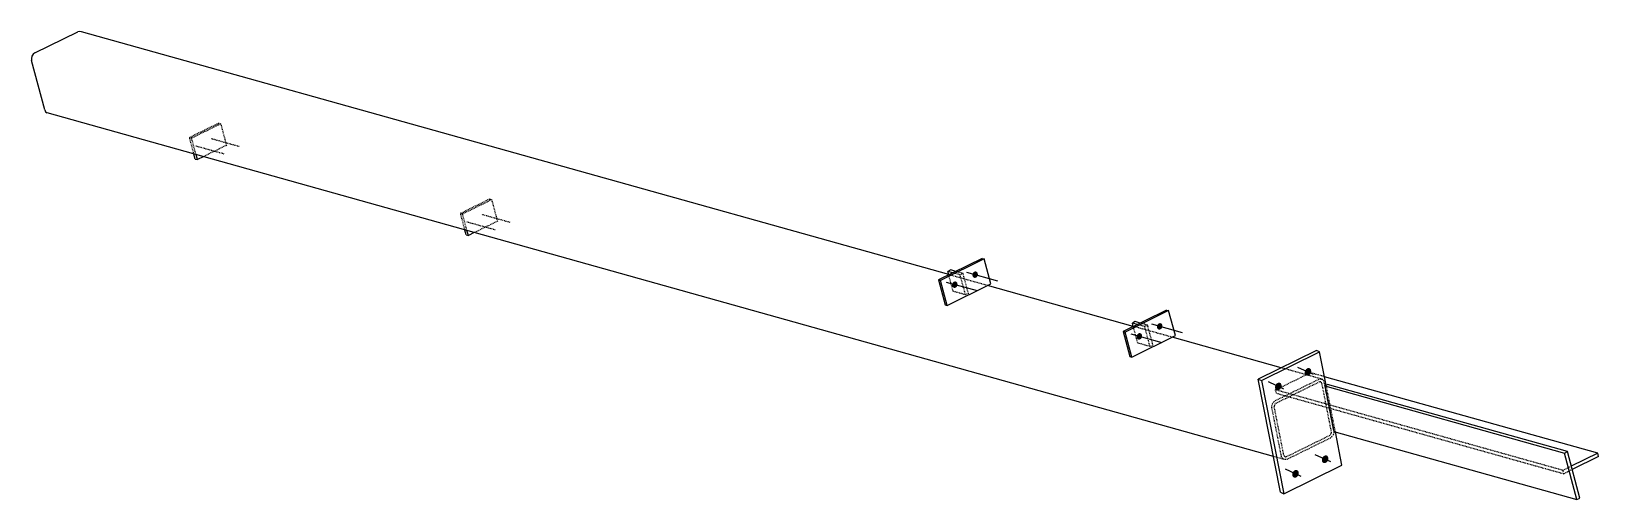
# Model space of a CAD drawing. Header units: millimetres. Extents: x 5285 to 65274, y 8 to 1303.
# Drawn here: x 61001 to 65274, y 26 to 1303 of the extents above; entities that cross this region are included whole.
import ezdxf

# ---------------------------------------------------------------- set-up
doc = ezdxf.new("R2010")
doc.units = ezdxf.units.MM
doc.linetypes.add('DXK_LINE_DOT2', pattern=[3.9198, 1.9599, -1.9599])
doc.layers.add('STÅL', color=7, linetype='Continuous')

msp = doc.modelspace()

# ---------------------------------------------------------------- hatches: boundary and pattern name
at = {"layer": 'STÅL', "linetype": 'Continuous'}
for points in [[(63566.9, 641.5), (63567.5, 643.3), (63568.5, 644.9), (63569.6, 646.2), (63571, 647.3), (63572.5, 648), (63574, 648.4), (63575.6, 648.4), (63577.1, 648), (63578.4, 647.2), (63579.5, 646.1), (63580.4, 644.7), (63581, 643), (63581.3, 641.3), (63581.3, 639.4), (63581, 637.6), (63580.3, 635.8), (63579.4, 634.2), (63578.2, 632.9), (63576.8, 631.8), (63575.3, 631.1), (63573.8, 630.7), (63572.2, 630.7), (63570.8, 631.1), (63569.4, 631.9), (63568.3, 633), (63567.4, 634.4), (63566.8, 636.1), (63566.5, 637.8), (63566.5, 639.7)], [(63511.4, 614.3), (63512.1, 616), (63513, 617.6), (63514.2, 619), (63515.5, 620.1), (63517, 620.8), (63518.6, 621.1), (63520.1, 621.1), (63521.6, 620.7), (63522.9, 619.9), (63524.1, 618.8), (63525, 617.4), (63525.6, 615.8), (63525.9, 614), (63525.9, 612.2), (63525.5, 610.3), (63524.9, 608.6), (63523.9, 607), (63522.7, 605.6), (63521.4, 604.5), (63519.9, 603.8), (63518.3, 603.4), (63516.8, 603.5), (63515.3, 603.9), (63514, 604.7), (63512.8, 605.8), (63511.9, 607.2), (63511.3, 608.8), (63511, 610.6), (63511.1, 612.4)], [(64014.5, 473.4), (64015.2, 475.2), (64016.1, 476.8), (64017.3, 478.1), (64018.6, 479.2), (64020.1, 479.9), (64021.7, 480.3), (64023.2, 480.3), (64024.7, 479.8), (64026, 479.1), (64027.2, 477.9), (64028.1, 476.5), (64028.7, 474.9), (64029, 473.1), (64029, 471.3), (64028.6, 469.5), (64028, 467.7), (64027, 466.1), (64025.8, 464.7), (64024.5, 463.7), (64023, 462.9), (64021.4, 462.6), (64019.9, 462.6), (64018.4, 463), (64017.1, 463.8), (64015.9, 464.9), (64015, 466.3), (64014.4, 467.9), (64014.1, 469.7), (64014.2, 471.6)], [(64070, 500.7), (64070.6, 502.4), (64071.6, 504), (64072.7, 505.4), (64074.1, 506.4), (64075.6, 507.2), (64077.1, 507.5), (64078.7, 507.5), (64080.2, 507.1), (64081.5, 506.3), (64082.6, 505.2), (64083.5, 503.8), (64084.2, 502.2), (64084.4, 500.4), (64084.4, 498.6), (64084.1, 496.7), (64083.4, 494.9), (64082.5, 493.4), (64081.3, 492), (64079.9, 490.9), (64078.4, 490.2), (64076.9, 489.8), (64075.3, 489.9), (64073.9, 490.3), (64072.5, 491), (64071.4, 492.2), (64070.5, 493.6), (64069.9, 495.2), (64069.6, 497), (64069.6, 498.8)], [(64473.6, 378), (64474.7, 380.1), (64476.1, 381.8), (64477.7, 383.3), (64479.5, 384.3), (64481.3, 385), (64483.2, 385.2), (64485, 384.9), (64486.6, 384.2), (64487.9, 383), (64489, 381.5), (64489.7, 379.7), (64490.1, 377.6), (64490.1, 375.4), (64489.7, 373.2), (64488.9, 371.1), (64487.8, 369.1), (64486.4, 367.3), (64484.8, 365.8), (64483, 364.8), (64481.1, 364.1), (64479.3, 364), (64477.5, 364.2), (64475.9, 365), (64474.5, 366.1), (64473.4, 367.6), (64472.7, 369.5), (64472.3, 371.5), (64472.4, 373.7), (64472.8, 375.9)], [(64392.7, 338.3), (64393.9, 340.3), (64395.3, 342.1), (64396.9, 343.6), (64398.7, 344.6), (64400.5, 345.3), (64402.4, 345.4), (64404.1, 345.2), (64405.7, 344.4), (64407.1, 343.3), (64408.2, 341.8), (64408.9, 340), (64409.3, 337.9), (64409.3, 335.7), (64408.9, 333.5), (64408.1, 331.4), (64407, 329.4), (64405.6, 327.6), (64403.9, 326.1), (64402.2, 325.1), (64400.3, 324.4), (64398.5, 324.2), (64396.7, 324.5), (64395.1, 325.3), (64393.7, 326.4), (64392.6, 327.9), (64391.9, 329.7), (64391.5, 331.8), (64391.6, 334), (64392, 336.2)], [(64520.3, 140), (64521.4, 142), (64522.8, 143.7), (64524.5, 145.2), (64526.2, 146.2), (64528.1, 146.9), (64530, 147.1), (64531.7, 146.8), (64533.3, 146.1), (64534.7, 144.9), (64535.8, 143.4), (64536.5, 141.6), (64536.9, 139.5), (64536.9, 137.4), (64536.4, 135.1), (64535.7, 133), (64534.5, 131), (64533.1, 129.2), (64531.5, 127.8), (64529.7, 126.7), (64527.9, 126.1), (64526, 125.9), (64524.3, 126.1), (64522.7, 126.9), (64521.3, 128), (64520.2, 129.5), (64519.5, 131.4), (64519.1, 133.4), (64519.1, 135.6), (64519.5, 137.8)], [(64439.5, 100.2), (64440.6, 102.3), (64442, 104), (64443.7, 105.5), (64445.4, 106.5), (64447.3, 107.2), (64449.1, 107.4), (64450.9, 107.1), (64452.5, 106.4), (64453.9, 105.2), (64455, 103.7), (64455.7, 101.9), (64456.1, 99.8), (64456, 97.6), (64455.6, 95.4), (64454.9, 93.3), (64453.7, 91.3), (64452.3, 89.5), (64450.7, 88), (64448.9, 87), (64447.1, 86.3), (64445.2, 86.2), (64443.5, 86.4), (64441.8, 87.2), (64440.5, 88.3), (64439.4, 89.8), (64438.7, 91.7), (64438.3, 93.7), (64438.3, 95.9), (64438.7, 98.1)]]:
    msp.add_hatch(color=96, dxfattribs=at).paths.add_polyline_path(points)

# ---------------------------------------------------------------- linework, layer by layer
at = {"layer": 'STÅL', "color": 2, "linetype": 'Continuous'}
for p, q in [((61010.3, 1243.8), (61127.5, 1301.4)), ((61132.7, 1302.7), (61127.5, 1301.4)), ((61137.6, 1301.6), (61132.7, 1302.7)), ((63501.8, 639.6), (61137.6, 1301.6)), ((61005.7, 1240.3), (61002.5, 1235.1)), ((61010.3, 1243.8), (61005.7, 1240.3)), ((61002.5, 1235.1), (61001, 1229.1)), ((61001, 1229.1), (61001.5, 1223)), ((61037.5, 1088.7), (61001.5, 1223)), ((61037.5, 1088.7), (61039.9, 1083.6)), ((61039.9, 1083.6), (61044, 1080.3)), ((64387.3, 144.1), (61044, 1080.3)), ((61448, 954.7), (61444.3, 968.2)), ((61448, 954.7), (61453.6, 953.1)), ((61453.6, 953.1), (61449.9, 966.6)), ((61469.7, 961.1), (61453.6, 953.1)), ((62186.7, 747.8), (62183, 761.3)), ((62186.7, 747.8), (62192.3, 746.3)), ((62192.3, 746.3), (62188.6, 759.8)), ((62208.4, 754.2), (62192.3, 746.3)), ((63592.7, 683.9), (63473.9, 625.5)), ((63592.7, 683.9), (63598.3, 682.4)), ((63598.3, 682.4), (63479.5, 624)), ((63507.3, 652.5), (63499.4, 648.6)), ((63501.9, 639.3), (63499.4, 648.6)), ((63513, 644.8), (63499.4, 648.6)), ((63520.9, 648.6), (63507.3, 652.5)), ((63616.6, 614.3), (63598.3, 682.4)), ((63479.5, 624), (63473.9, 625.5)), ((63473.9, 625.5), (63492.1, 557.4)), ((63497.7, 555.9), (63479.5, 624)), ((63497.7, 555.9), (63616.6, 614.3)), ((64004.9, 498.7), (63607.7, 609.9)), ((63492.1, 557.4), (63497.7, 555.9)), ((64095.8, 543.1), (63977, 484.7)), ((64101.4, 541.5), (63982.6, 483.1)), ((64095.8, 543.1), (64101.4, 541.5)), ((64119.7, 473.4), (64101.4, 541.5)), ((63982.6, 483.1), (63977, 484.7)), ((63977, 484.7), (63995.2, 416.6)), ((64000.8, 415), (63982.6, 483.1)), ((64000.8, 415), (64119.7, 473.4)), ((64010.4, 511.6), (64002.5, 507.7)), ((64005, 498.4), (64002.5, 507.7)), ((64016.1, 503.9), (64002.5, 507.7)), ((64024, 507.8), (64010.4, 511.6)), ((64408.4, 385.8), (64110.8, 469.1)), ((64504.3, 432.9), (64345.9, 355)), ((64354.7, 351), (64513.1, 428.9)), ((64513.1, 428.9), (64504.3, 432.9)), ((64530.9, 338.4), (64513.1, 428.9)), ((63995.2, 416.6), (64000.8, 415)), ((64345.9, 355), (64354.7, 351)), ((64406.5, 46.4), (64345.9, 355)), ((64354.7, 351), (64415.3, 42.4)), ((65271.3, 152.9), (64526.4, 361.5)), ((64526.9, 336.5), (64534.9, 340.4)), ((64526.9, 336.5), (64551.4, 212.1)), ((64526.9, 336.5), (65180.4, 153.5)), ((65188.4, 157.4), (64534.9, 340.4)), ((64551.4, 212.1), (65214.5, 26.4)), ((64573.7, 120.3), (64556, 210.8)), ((65180.4, 153.5), (65188.4, 157.4)), ((65214.5, 26.4), (65180.4, 153.5)), ((65222.4, 30.3), (65188.4, 157.4)), ((65271.3, 152.9), (65199.1, 117.4)), ((65273.7, 143.8), (65201.5, 108.4)), ((65273.7, 143.8), (65271.3, 152.9)), ((64415.3, 42.4), (64573.7, 120.3)), ((64406.5, 46.4), (64415.3, 42.4)), ((65214.5, 26.4), (65222.4, 30.3))]:
    msp.add_line(p, q, dxfattribs=at)
at = {"layer": 'STÅL', "color": 7, "linetype": 'DXK_LINE_DOT2'}
for p, q in [((61432.1, 1013.7), (61511.4, 1052.6)), ((61437.7, 1012.1), (61517, 1051)), ((61511.4, 1052.6), (61517, 1051)), ((61517, 1051), (61532.8, 992)), ((61444.3, 968.2), (61432.1, 1013.7)), ((61432.1, 1013.7), (61437.7, 1012.1)), ((61449.9, 966.6), (61437.7, 1012.1)), ((61532.8, 992), (61469.7, 961.1)), ((62170.9, 806.8), (62250.1, 845.8)), ((62176.4, 805.3), (62255.7, 844.2)), ((62250.1, 845.8), (62255.7, 844.2)), ((62255.7, 844.2), (62271.5, 785.2)), ((62183, 761.3), (62170.9, 806.8)), ((62170.9, 806.8), (62176.4, 805.3)), ((62188.6, 759.8), (62176.4, 805.3)), ((62271.5, 785.2), (62208.4, 754.2)), ((63533, 639.2), (63513, 644.8)), ((63540.9, 643.1), (63520.9, 648.6)), ((63540.9, 643.1), (63533, 639.2)), ((63555.5, 588.6), (63540.9, 643.1)), ((63607.7, 609.9), (63501.8, 639.6)), ((63514, 594.1), (63501.9, 639.3)), ((63547.6, 584.7), (63533, 639.2)), ((63547.6, 584.7), (63514, 594.1)), ((63555.5, 588.6), (63547.6, 584.7)), ((64110.8, 469.1), (64004.9, 498.7)), ((64017.1, 453.2), (64005, 498.4)), ((64036.1, 498.3), (64016.1, 503.9)), ((64044, 502.2), (64024, 507.8)), ((64044, 502.2), (64036.1, 498.3)), ((64050.7, 443.8), (64036.1, 498.3)), ((64058.6, 447.7), (64044, 502.2)), ((64050.7, 443.8), (64017.1, 453.2)), ((64058.6, 447.7), (64050.7, 443.8)), ((64520, 354.5), (64408.4, 385.8)), ((64392.7, 325.6), (64487.8, 372.3)), ((64393, 296.6), (64510.2, 354.3)), ((64394.4, 289.5), (64511.6, 347.2)), ((64526.4, 361.5), (64487.8, 372.3)), ((64510.2, 354.3), (64515.3, 355.6)), ((64514.2, 347.8), (64511.6, 347.2)), ((64516.5, 347.3), (64514.2, 347.8)), ((64515.3, 355.6), (64520, 354.5)), ((64518.3, 345.6), (64516.5, 347.3)), ((64519.4, 343.2), (64518.3, 345.6)), ((64545.2, 211.7), (64519.4, 343.2)), ((64520, 354.5), (64523.7, 351.2)), ((64523.7, 351.2), (64525.7, 346.3)), ((64551.5, 214.8), (64525.7, 346.3)), ((64395.2, 316.5), (64392.7, 325.6)), ((65176.2, 106.2), (64392.7, 325.6)), ((64395.2, 316.5), (65178.6, 97.1)), ((64556, 210.8), (64530.9, 338.4)), ((64383, 282.1), (64384.8, 288.1)), ((64383.1, 276.2), (64383, 282.1)), ((64408.9, 144.7), (64383.1, 276.2)), ((64384.8, 288.1), (64388.3, 293.2)), ((64388.3, 293.2), (64393, 296.6)), ((64390.3, 285.2), (64389.4, 282.3)), ((64389.4, 282.3), (64389.4, 279.3)), ((64415.3, 147.8), (64389.4, 279.3)), ((64392.1, 287.8), (64390.3, 285.2)), ((64394.4, 289.5), (64392.1, 287.8)), ((64551.5, 214.8), (64551.6, 208.9)), ((64423, 143.8), (64540.2, 201.4)), ((64424.4, 136.7), (64541.6, 194.3)), ((64540.2, 201.4), (64542.6, 203.2)), ((64546.3, 197.8), (64541.6, 194.3)), ((64542.6, 203.2), (64544.3, 205.7)), ((64544.3, 205.7), (64545.2, 208.7)), ((64545.2, 208.7), (64545.2, 211.7)), ((64549.8, 202.9), (64546.3, 197.8)), ((64551.6, 208.9), (64549.8, 202.9)), ((64414.6, 136.5), (64387.3, 144.1)), ((64411, 139.7), (64408.9, 144.7)), ((64414.6, 136.5), (64411, 139.7)), ((64419.3, 135.4), (64414.6, 136.5)), ((64415.3, 147.8), (64416.3, 145.3)), ((64416.3, 145.3), (64418.1, 143.7)), ((64418.1, 143.7), (64420.5, 143.2)), ((64424.4, 136.7), (64419.3, 135.4)), ((64420.5, 143.2), (64423, 143.8)), ((65199.1, 117.4), (65176.2, 106.2)), ((65178.6, 97.1), (65176.2, 106.2)), ((65201.5, 108.4), (65178.6, 97.1))]:
    msp.add_line(p, q, dxfattribs=at)
at = {"layer": 'STÅL', "color": 96, "linetype": 'DXK_LINE_DOT2'}
for p, q in [((61526.6, 968.3), (61449.7, 989.8)), ((61567.8, 988.5), (61490.9, 1010.1)), ((62265.4, 761.5), (62188.4, 783)), ((62306.5, 781.7), (62229.6, 803.2))]:
    msp.add_line(p, q, dxfattribs=at)
at = {"layer": 'STÅL', "color": 96, "linetype": 'Continuous'}
for p, q in [((63635.5, 622.3), (63551.5, 645.8)), ((63580, 595.1), (63496.1, 618.6)), ((64083.7, 454), (63999.7, 477.5)), ((64139.1, 481.3), (64055.2, 504.8)), ((64496.7, 367.5), (64454, 386.9)), ((64415.9, 327.8), (64373.2, 347.2)), ((64543.5, 129.4), (64500.8, 148.8)), ((64462.7, 89.7), (64420, 109.1))]:
    msp.add_line(p, q, dxfattribs=at)

doc.saveas('drawing.dxf')
